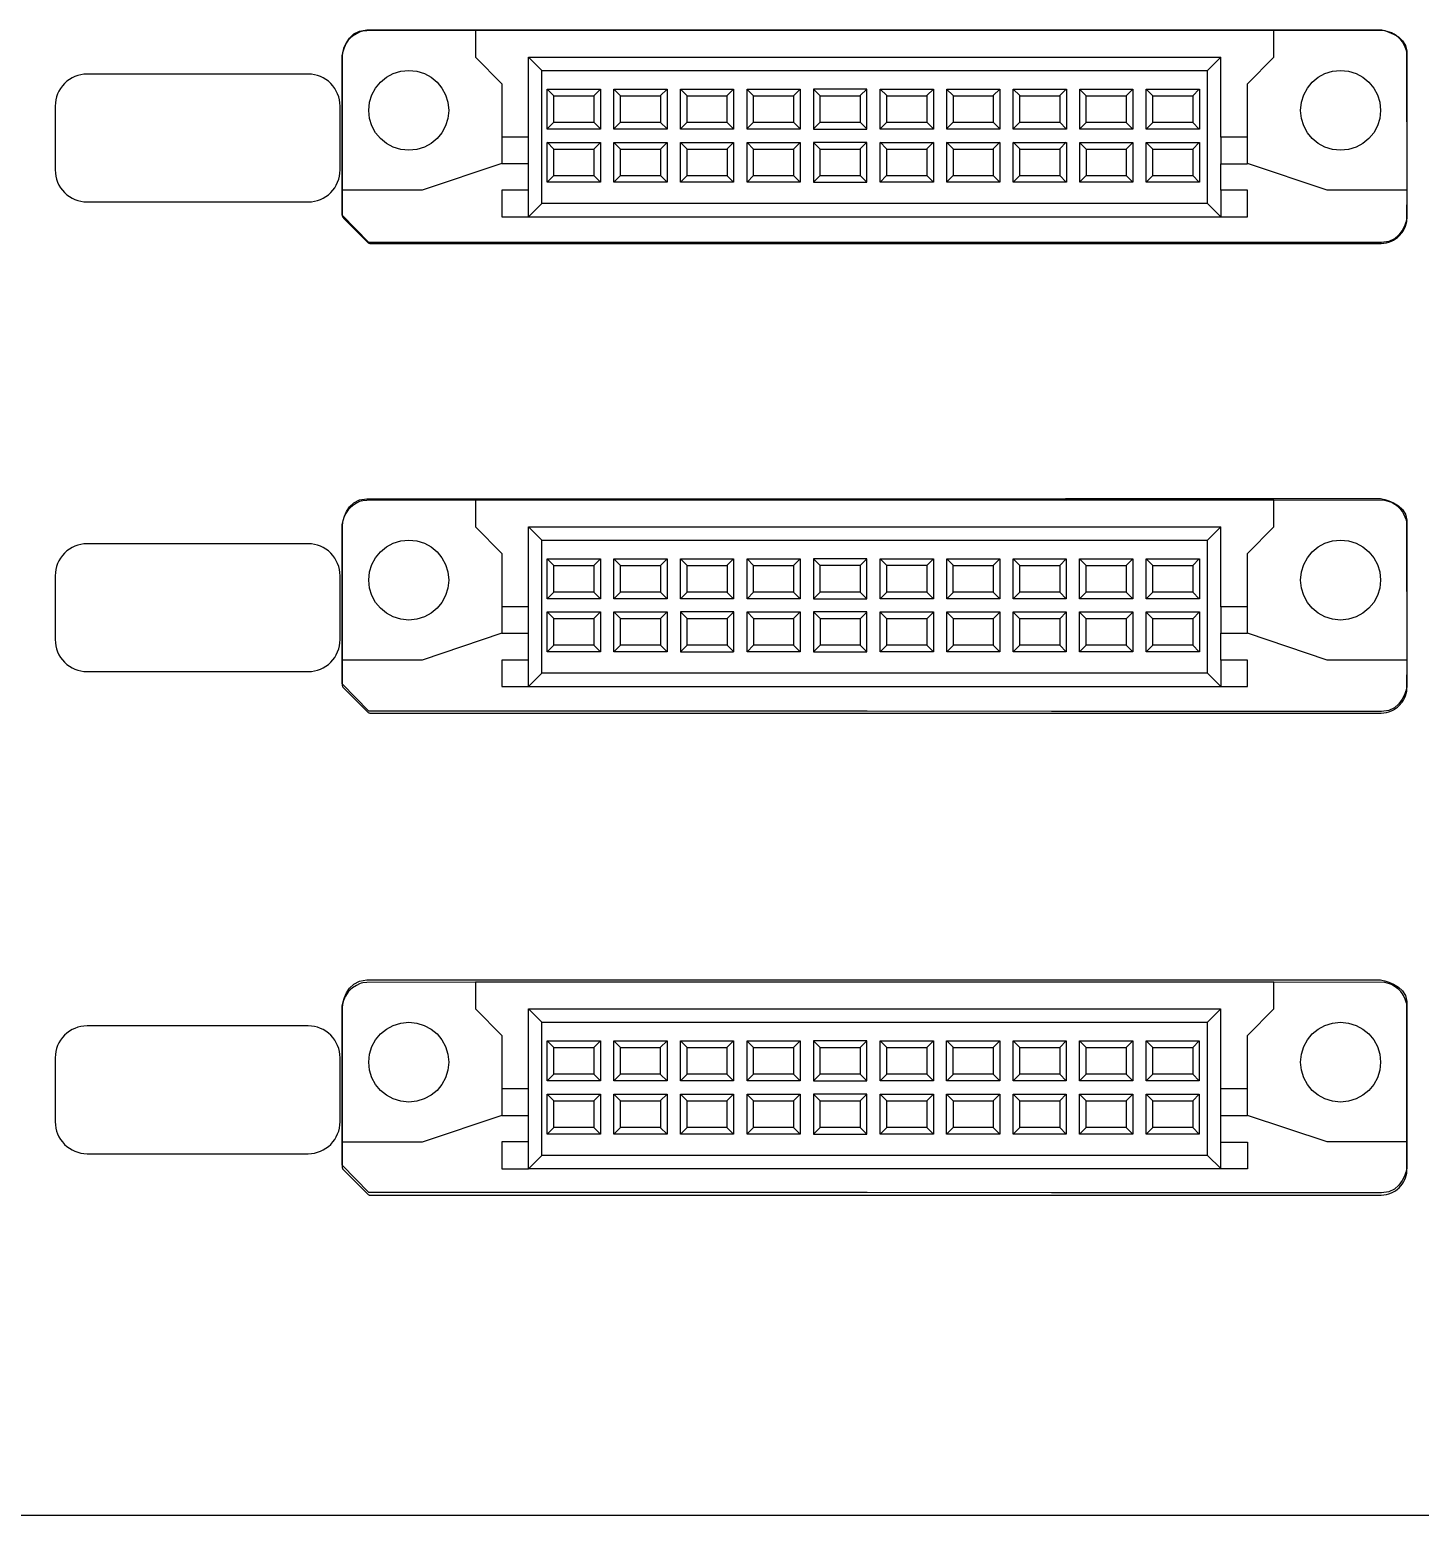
# Model space of a CAD drawing. Header units: metres. Extents: x 0 to 3575, y 0 to 842.
# Drawn here: x 2485.8 to 2537, y 447.9 to 502.6 of the extents above; entities that cross this region are included whole.
import ezdxf

# ---------------------------------------------------------------- set-up
doc = ezdxf.new("R2010")
doc.units = ezdxf.units.M
doc.layers.add('SCHEMATICS', color=7, linetype='Continuous')

msp = doc.modelspace()

# ---------------------------------------------------------------- linework, layer by layer
at = {"layer": 'SCHEMATICS', "color": 7}
for p, q in [((2497.673, 502.38), (2497.592, 502.309)), ((2497.82, 502.469), (2497.673, 502.38)), ((2497.937, 502.528), (2497.82, 502.469)), ((2497.995, 502.549), (2497.937, 502.528)), ((2498.061, 502.567), (2497.995, 502.549)), ((2498.199, 502.579), (2498.061, 502.567)), ((2502.203, 502.585), (2498.199, 502.579)), ((2502.203, 502.585), (2502.203, 501.608)), ((2531.615, 502.584), (2502.203, 502.584)), ((2535.704, 502.575), (2531.614, 502.584)), ((2531.615, 501.608), (2531.615, 502.584)), ((2535.786, 502.554), (2535.704, 502.575)), ((2535.87, 502.53), (2535.786, 502.554)), ((2535.95, 502.496), (2535.87, 502.53)), ((2536.044, 502.446), (2535.95, 502.496)), ((2536.133, 502.388), (2536.044, 502.446)), ((2536.215, 502.317), (2536.133, 502.388)), ((2497.308, 501.781), (2497.296, 501.632)), ((2497.347, 501.922), (2497.308, 501.781)), ((2497.377, 502.004), (2497.347, 501.922)), ((2497.422, 502.084), (2497.377, 502.004)), ((2497.521, 502.226), (2497.422, 502.084)), ((2497.592, 502.309), (2497.521, 502.226)), ((2536.287, 502.241), (2536.215, 502.317)), ((2536.344, 502.17), (2536.287, 502.241)), ((2536.389, 502.094), (2536.344, 502.17)), ((2536.451, 501.968), (2536.389, 502.094)), ((2536.491, 501.854), (2536.451, 501.968)), ((2536.505, 501.792), (2536.491, 501.854)), ((2536.512, 501.731), (2536.505, 501.792)), ((2497.296, 501.632), (2497.296, 496.702)), ((2497.301, 495.786), (2497.301, 501.663)), ((2502.203, 501.608), (2503.18, 500.627)), ((2504.162, 498.662), (2504.162, 501.607)), ((2504.654, 501.115), (2504.162, 501.607)), ((2504.163, 501.607), (2529.655, 501.607)), ((2529.165, 501.115), (2529.656, 501.607)), ((2529.655, 498.662), (2529.655, 501.607)), ((2530.635, 500.627), (2531.615, 501.608)), ((2536.515, 496.701), (2536.512, 501.731)), ((2496.044, 500.983), (2487.902, 500.983)), ((2504.654, 496.21), (2504.654, 501.115)), ((2504.655, 501.115), (2529.165, 501.115)), ((2529.165, 496.21), (2529.165, 501.115)), ((2503.18, 500.627), (2503.18, 498.664)), ((2505.092, 500.186), (2504.846, 500.429)), ((2505.094, 500.184), (2506.564, 500.184)), ((2505.094, 499.203), (2505.094, 500.184)), ((2506.562, 500.186), (2506.808, 500.429)), ((2506.564, 500.184), (2506.564, 499.203)), ((2507.547, 500.186), (2507.298, 500.429)), ((2507.549, 500.184), (2509.015, 500.184)), ((2507.549, 499.203), (2507.549, 500.184)), ((2509.013, 500.186), (2509.262, 500.429)), ((2509.015, 500.184), (2509.015, 499.203)), ((2509.997, 500.186), (2509.752, 500.429)), ((2509.999, 500.184), (2511.469, 500.184)), ((2509.999, 499.203), (2509.999, 500.184)), ((2511.467, 500.186), (2511.712, 500.429)), ((2511.469, 500.184), (2511.469, 499.203)), ((2512.448, 500.186), (2512.205, 500.429)), ((2512.45, 500.184), (2513.92, 500.184)), ((2512.45, 499.203), (2512.45, 500.184)), ((2513.918, 500.186), (2514.164, 500.429)), ((2513.92, 500.184), (2513.92, 499.203)), ((2514.904, 500.186), (2514.656, 500.429)), ((2514.659, 500.427), (2514.659, 498.957)), ((2516.622, 500.427), (2514.66, 500.427)), ((2514.906, 500.184), (2516.375, 500.184)), ((2514.906, 499.203), (2514.906, 500.184)), ((2516.372, 500.188), (2516.618, 500.431)), ((2516.375, 500.184), (2516.375, 499.203)), ((2516.622, 498.957), (2516.622, 500.427)), ((2517.351, 500.188), (2517.109, 500.431)), ((2517.352, 500.184), (2518.827, 500.184)), ((2517.352, 499.203), (2517.352, 500.184)), ((2518.825, 500.188), (2519.071, 500.431)), ((2518.827, 500.184), (2518.827, 499.203)), ((2519.805, 500.188), (2519.56, 500.431)), ((2519.806, 500.184), (2521.27, 500.184)), ((2519.806, 499.203), (2519.806, 500.184)), ((2521.269, 500.188), (2521.518, 500.431)), ((2521.27, 500.184), (2521.27, 499.203)), ((2522.254, 500.188), (2522.006, 500.431)), ((2522.254, 500.184), (2523.726, 500.184)), ((2522.254, 499.203), (2522.254, 500.184)), ((2523.725, 500.188), (2523.965, 500.431)), ((2523.726, 500.184), (2523.726, 499.203)), ((2524.702, 500.185), (2524.456, 500.428)), ((2524.702, 500.184), (2526.169, 500.184)), ((2524.702, 499.203), (2524.702, 500.184)), ((2526.169, 500.185), (2526.415, 500.428)), ((2526.169, 500.184), (2526.169, 499.203)), ((2527.15, 500.184), (2526.905, 500.427)), ((2527.15, 500.184), (2528.623, 500.184)), ((2527.15, 499.203), (2527.15, 500.184)), ((2528.623, 500.184), (2528.866, 500.427)), ((2528.623, 500.184), (2528.623, 499.203)), ((2530.635, 498.663), (2530.635, 500.627)), ((2486.726, 499.806), (2486.726, 497.451)), ((2497.217, 497.451), (2497.217, 499.806)), ((2504.846, 498.959), (2505.092, 499.205)), ((2506.564, 499.203), (2505.094, 499.203)), ((2506.562, 499.205), (2506.808, 498.959)), ((2507.298, 498.959), (2507.547, 499.205)), ((2509.015, 499.203), (2507.549, 499.203)), ((2509.013, 499.205), (2509.262, 498.959)), ((2509.752, 498.959), (2509.997, 499.205)), ((2511.469, 499.203), (2509.999, 499.203)), ((2511.467, 499.205), (2511.712, 498.959)), ((2512.205, 498.959), (2512.448, 499.205)), ((2513.92, 499.203), (2512.45, 499.203)), ((2513.918, 499.205), (2514.164, 498.959)), ((2514.656, 498.959), (2514.904, 499.205)), ((2516.375, 499.203), (2514.906, 499.203)), ((2516.372, 499.207), (2516.618, 498.961)), ((2517.109, 498.961), (2517.351, 499.207)), ((2518.827, 499.203), (2517.352, 499.203)), ((2518.825, 499.207), (2519.071, 498.961)), ((2519.56, 498.961), (2519.805, 499.207)), ((2521.27, 499.203), (2519.806, 499.203)), ((2521.269, 499.207), (2521.518, 498.961)), ((2522.006, 498.961), (2522.254, 499.207)), ((2523.726, 499.203), (2522.254, 499.203)), ((2523.725, 499.207), (2523.965, 498.961)), ((2524.456, 498.958), (2524.702, 499.204)), ((2526.169, 499.203), (2524.702, 499.203)), ((2526.169, 499.204), (2526.415, 498.958)), ((2526.905, 498.957), (2527.15, 499.203)), ((2528.623, 499.203), (2527.15, 499.203)), ((2528.623, 499.203), (2528.866, 498.957)), ((2514.66, 498.957), (2516.622, 498.957)), ((2505.092, 498.222), (2504.846, 498.468)), ((2505.094, 498.22), (2506.564, 498.22)), ((2505.094, 497.239), (2505.094, 498.22)), ((2506.563, 498.221), (2506.809, 498.467)), ((2506.564, 498.22), (2506.564, 497.239)), ((2507.549, 498.221), (2507.3, 498.467)), ((2507.55, 498.22), (2509.016, 498.22)), ((2507.55, 497.239), (2507.55, 498.22)), ((2509.015, 498.221), (2509.264, 498.467)), ((2509.016, 498.22), (2509.016, 497.239)), ((2509.999, 498.221), (2509.754, 498.467)), ((2510, 498.22), (2511.47, 498.22)), ((2510, 497.239), (2510, 498.22)), ((2511.469, 498.221), (2511.714, 498.467)), ((2511.47, 498.22), (2511.47, 497.239)), ((2512.45, 498.221), (2512.207, 498.467)), ((2512.451, 498.22), (2513.921, 498.22)), ((2512.451, 497.239), (2512.451, 498.22)), ((2513.92, 498.221), (2514.166, 498.467)), ((2513.921, 498.22), (2513.921, 497.239)), ((2514.906, 498.221), (2514.658, 498.467)), ((2514.658, 498.466), (2514.658, 496.996)), ((2516.622, 498.466), (2514.66, 498.466)), ((2514.906, 498.22), (2516.375, 498.22)), ((2514.907, 497.239), (2514.907, 498.22)), ((2516.372, 498.224), (2516.618, 498.47)), ((2516.375, 498.22), (2516.375, 497.239)), ((2516.622, 496.996), (2516.622, 498.466)), ((2517.35, 498.224), (2517.108, 498.47)), ((2517.353, 498.22), (2518.828, 498.22)), ((2517.353, 497.239), (2517.353, 498.22)), ((2518.824, 498.224), (2519.07, 498.47)), ((2518.828, 498.22), (2518.828, 497.239)), ((2519.804, 498.224), (2519.559, 498.47)), ((2519.808, 498.22), (2521.272, 498.22)), ((2519.808, 497.239), (2519.808, 498.22)), ((2521.268, 498.224), (2521.517, 498.47)), ((2521.272, 498.22), (2521.272, 497.239)), ((2522.252, 498.224), (2522.004, 498.47)), ((2522.256, 498.22), (2523.728, 498.22)), ((2522.256, 497.239), (2522.256, 498.22)), ((2523.723, 498.224), (2523.963, 498.47)), ((2523.728, 498.22), (2523.728, 497.239)), ((2524.702, 498.221), (2524.456, 498.467)), ((2524.705, 498.22), (2526.172, 498.22)), ((2524.705, 497.239), (2524.705, 498.22)), ((2526.169, 498.221), (2526.415, 498.467)), ((2526.172, 498.22), (2526.172, 497.239)), ((2527.15, 498.221), (2526.905, 498.467)), ((2527.153, 498.22), (2528.626, 498.22)), ((2527.153, 497.239), (2527.153, 498.22)), ((2528.623, 498.221), (2528.866, 498.467)), ((2528.626, 498.22), (2528.626, 497.239)), ((2503.18, 497.683), (2500.238, 496.702)), ((2504.162, 496.7), (2504.162, 497.681)), ((2529.655, 496.7), (2529.655, 497.681)), ((2533.578, 496.701), (2530.635, 497.682)), ((2504.846, 496.998), (2505.092, 497.241)), ((2506.564, 497.239), (2505.094, 497.239)), ((2506.563, 497.24), (2506.809, 496.997)), ((2507.3, 496.997), (2507.549, 497.24)), ((2509.016, 497.239), (2507.55, 497.239)), ((2509.015, 497.24), (2509.264, 496.997)), ((2509.754, 496.997), (2509.999, 497.24)), ((2511.47, 497.239), (2510, 497.239)), ((2511.469, 497.24), (2511.714, 496.997)), ((2512.207, 496.997), (2512.45, 497.24)), ((2513.921, 497.239), (2512.451, 497.239)), ((2513.92, 497.24), (2514.166, 496.997)), ((2514.658, 496.997), (2514.906, 497.24)), ((2514.66, 496.996), (2516.622, 496.996)), ((2516.375, 497.239), (2514.906, 497.239)), ((2516.372, 497.243), (2516.618, 497)), ((2517.108, 497), (2517.35, 497.243)), ((2518.828, 497.239), (2517.353, 497.239)), ((2518.824, 497.243), (2519.07, 497)), ((2519.559, 497), (2519.804, 497.243)), ((2521.272, 497.239), (2519.808, 497.239)), ((2521.268, 497.243), (2521.517, 497)), ((2522.004, 497), (2522.252, 497.243)), ((2523.728, 497.239), (2522.256, 497.239)), ((2523.723, 497.243), (2523.963, 497)), ((2524.456, 496.997), (2524.702, 497.24)), ((2526.172, 497.239), (2524.705, 497.239)), ((2526.169, 497.24), (2526.415, 496.997)), ((2526.905, 496.997), (2527.15, 497.24)), ((2528.626, 497.239), (2527.153, 497.239)), ((2528.623, 497.24), (2528.866, 496.997)), ((2500.238, 496.702), (2497.297, 496.702)), ((2497.297, 496.702), (2497.3, 495.758)), ((2536.515, 496.701), (2533.578, 496.701)), ((2536.512, 495.64), (2536.515, 496.701)), ((2487.902, 496.273), (2496.044, 496.273)), ((2497.3, 495.758), (2497.303, 495.737)), ((2498.275, 494.784), (2497.301, 495.786)), ((2504.654, 496.21), (2504.162, 495.721)), ((2529.165, 496.21), (2504.655, 496.21)), ((2529.165, 496.21), (2529.656, 495.721)), ((2497.303, 495.737), (2497.306, 495.728)), ((2497.306, 495.728), (2497.306, 495.722)), ((2497.306, 495.722), (2497.316, 495.706)), ((2497.316, 495.706), (2497.354, 495.661)), ((2497.353, 495.66), (2498.229, 494.787)), ((2504.163, 495.721), (2529.655, 495.721)), ((2536.34, 495.148), (2536.385, 495.223)), ((2536.385, 495.223), (2536.425, 495.297)), ((2536.425, 495.297), (2536.46, 495.379)), ((2536.46, 495.379), (2536.485, 495.463)), ((2536.485, 495.463), (2536.505, 495.549)), ((2536.505, 495.549), (2536.512, 495.64)), ((2498.229, 494.787), (2498.259, 494.767)), ((2498.259, 494.767), (2498.274, 494.755)), ((2498.274, 494.755), (2498.292, 494.749)), ((2498.292, 494.749), (2498.31, 494.743)), ((2498.31, 494.743), (2498.328, 494.743)), ((2498.328, 494.743), (2535.569, 494.74)), ((2535.569, 494.74), (2535.762, 494.767)), ((2535.762, 494.767), (2535.851, 494.79)), ((2535.851, 494.79), (2535.941, 494.826)), ((2535.941, 494.826), (2536.016, 494.863)), ((2536.016, 494.863), (2536.091, 494.91)), ((2536.091, 494.91), (2536.163, 494.962)), ((2536.163, 494.962), (2536.224, 495.019)), ((2536.224, 495.019), (2536.34, 495.148)), ((2497.522, 484.931), (2497.423, 484.781)), ((2497.593, 485.01), (2497.522, 484.931)), ((2497.674, 485.081), (2497.593, 485.01)), ((2497.821, 485.171), (2497.674, 485.081)), ((2497.938, 485.233), (2497.821, 485.171)), ((2497.996, 485.25), (2497.938, 485.233)), ((2498.062, 485.266), (2497.996, 485.25)), ((2498.2, 485.279), (2498.062, 485.266)), ((2502.204, 485.288), (2498.2, 485.279)), ((2531.615, 485.288), (2502.203, 485.288)), ((2502.204, 485.288), (2502.204, 484.307)), ((2535.704, 485.273), (2531.614, 485.288)), ((2531.615, 484.307), (2531.615, 485.288)), ((2535.786, 485.253), (2535.704, 485.273)), ((2535.87, 485.232), (2535.786, 485.253)), ((2535.95, 485.201), (2535.87, 485.232)), ((2536.044, 485.145), (2535.95, 485.201)), ((2536.133, 485.088), (2536.044, 485.145)), ((2536.215, 485.019), (2536.133, 485.088)), ((2536.287, 484.94), (2536.215, 485.019)), ((2536.344, 484.869), (2536.287, 484.94)), ((2536.389, 484.796), (2536.344, 484.869)), ((2497.309, 484.479), (2497.297, 484.335)), ((2497.297, 484.335), (2497.297, 479.399)), ((2497.301, 478.52), (2497.301, 484.394)), ((2497.348, 484.62), (2497.309, 484.479)), ((2497.378, 484.703), (2497.348, 484.62)), ((2497.423, 484.781), (2497.378, 484.703)), ((2502.204, 484.307), (2503.181, 483.326)), ((2504.162, 484.309), (2529.654, 484.309)), ((2504.163, 481.363), (2504.163, 484.308)), ((2504.655, 483.819), (2504.163, 484.308)), ((2529.164, 483.82), (2529.655, 484.309)), ((2529.654, 481.364), (2529.654, 484.309)), ((2530.635, 483.326), (2531.615, 484.307)), ((2536.451, 484.667), (2536.389, 484.796)), ((2536.491, 484.55), (2536.451, 484.667)), ((2536.505, 484.494), (2536.491, 484.55)), ((2536.512, 484.43), (2536.505, 484.494)), ((2536.515, 479.399), (2536.512, 484.43)), ((2504.654, 483.82), (2529.164, 483.82)), ((2504.655, 478.911), (2504.655, 483.819)), ((2529.164, 478.912), (2529.164, 483.82)), ((2496.044, 483.683), (2487.902, 483.683)), ((2503.181, 483.326), (2503.181, 481.362)), ((2530.635, 481.362), (2530.635, 483.326)), ((2505.094, 482.887), (2504.848, 483.13)), ((2505.095, 482.887), (2506.565, 482.887)), ((2505.095, 481.901), (2505.095, 482.887)), ((2506.564, 482.887), (2506.81, 483.13)), ((2506.565, 482.887), (2506.565, 481.901)), ((2507.549, 482.887), (2507.3, 483.13)), ((2507.55, 482.887), (2509.016, 482.887)), ((2507.55, 481.901), (2507.55, 482.887)), ((2509.015, 482.887), (2509.264, 483.13)), ((2509.016, 482.887), (2509.016, 481.901)), ((2509.999, 482.887), (2509.754, 483.13)), ((2510, 482.887), (2511.47, 482.887)), ((2510, 481.901), (2510, 482.887)), ((2511.469, 482.887), (2511.714, 483.13)), ((2511.47, 482.887), (2511.47, 481.901)), ((2512.45, 482.887), (2512.207, 483.13)), ((2512.451, 482.887), (2513.921, 482.887)), ((2512.451, 481.901), (2512.451, 482.887)), ((2513.92, 482.887), (2514.166, 483.13)), ((2513.921, 482.887), (2513.921, 481.901)), ((2514.906, 482.887), (2514.658, 483.13)), ((2516.621, 483.132), (2514.659, 483.132)), ((2514.66, 483.131), (2514.66, 481.656)), ((2514.905, 482.888), (2516.374, 482.888)), ((2514.907, 481.901), (2514.907, 482.887)), ((2516.374, 482.886), (2516.62, 483.129)), ((2516.374, 482.888), (2516.374, 481.902)), ((2516.621, 481.657), (2516.621, 483.132)), ((2517.353, 482.886), (2517.111, 483.129)), ((2517.351, 482.888), (2518.826, 482.888)), ((2517.351, 481.902), (2517.351, 482.888)), ((2518.826, 482.888), (2518.826, 481.902)), ((2518.827, 482.886), (2519.073, 483.129)), ((2519.807, 482.886), (2519.562, 483.129)), ((2519.805, 481.902), (2519.805, 482.888)), ((2519.806, 482.886), (2521.27, 482.886)), ((2521.269, 482.888), (2521.269, 481.902)), ((2521.271, 482.886), (2521.52, 483.129)), ((2522.256, 482.886), (2522.008, 483.129)), ((2522.254, 482.886), (2523.726, 482.886)), ((2522.254, 481.9), (2522.254, 482.886)), ((2523.726, 482.886), (2523.726, 481.9)), ((2523.727, 482.886), (2523.967, 483.129)), ((2524.702, 482.886), (2524.456, 483.129)), ((2524.702, 482.886), (2526.169, 482.886)), ((2524.702, 481.9), (2524.702, 482.886)), ((2526.169, 482.886), (2526.415, 483.129)), ((2526.169, 482.886), (2526.169, 481.9)), ((2527.15, 482.886), (2526.905, 483.129)), ((2527.15, 482.886), (2528.623, 482.886)), ((2527.15, 481.9), (2527.15, 482.886)), ((2528.623, 482.886), (2528.866, 483.129)), ((2528.623, 482.886), (2528.623, 481.9)), ((2486.726, 482.505), (2486.726, 480.15)), ((2497.217, 480.15), (2497.217, 482.505)), ((2504.848, 481.655), (2505.094, 481.901)), ((2506.565, 481.901), (2505.095, 481.901)), ((2506.564, 481.901), (2506.81, 481.655)), ((2507.3, 481.655), (2507.549, 481.901)), ((2509.016, 481.901), (2507.55, 481.901)), ((2509.015, 481.901), (2509.264, 481.655)), ((2509.754, 481.655), (2509.999, 481.901)), ((2511.47, 481.901), (2510, 481.901)), ((2511.469, 481.901), (2511.714, 481.655)), ((2512.207, 481.655), (2512.45, 481.901)), ((2513.921, 481.901), (2512.451, 481.901)), ((2513.92, 481.901), (2514.166, 481.655)), ((2514.658, 481.655), (2514.906, 481.901)), ((2514.659, 481.657), (2516.621, 481.657)), ((2516.374, 481.902), (2514.905, 481.902)), ((2516.374, 481.9), (2516.62, 481.654)), ((2517.111, 481.654), (2517.353, 481.9)), ((2518.826, 481.902), (2517.351, 481.902)), ((2518.827, 481.9), (2519.073, 481.654)), ((2519.562, 481.654), (2519.807, 481.9)), ((2521.269, 481.902), (2519.805, 481.902)), ((2521.271, 481.9), (2521.52, 481.654)), ((2522.008, 481.654), (2522.256, 481.9)), ((2523.726, 481.9), (2522.254, 481.9)), ((2523.727, 481.9), (2523.967, 481.654)), ((2524.456, 481.654), (2524.702, 481.9)), ((2526.169, 481.9), (2524.702, 481.9)), ((2526.169, 481.9), (2526.415, 481.654)), ((2526.905, 481.654), (2527.15, 481.9)), ((2528.623, 481.9), (2527.15, 481.9)), ((2528.623, 481.9), (2528.866, 481.654)), ((2505.094, 480.923), (2504.848, 481.169)), ((2506.564, 480.923), (2506.81, 481.169)), ((2507.55, 480.923), (2507.301, 481.169)), ((2509.016, 480.923), (2509.265, 481.169)), ((2510, 480.923), (2509.755, 481.169)), ((2511.715, 481.17), (2509.756, 481.17)), ((2509.756, 481.17), (2509.756, 479.7)), ((2511.47, 480.923), (2511.715, 481.169)), ((2511.715, 479.7), (2511.715, 481.17)), ((2512.451, 480.923), (2512.208, 481.169)), ((2513.921, 480.923), (2514.167, 481.169)), ((2514.656, 481.17), (2514.656, 479.7)), ((2516.621, 481.171), (2514.659, 481.171)), ((2514.907, 480.923), (2514.659, 481.169)), ((2516.374, 480.922), (2516.62, 481.168)), ((2516.621, 479.701), (2516.621, 481.171)), ((2517.352, 480.922), (2517.11, 481.168)), ((2518.826, 480.922), (2519.072, 481.168)), ((2519.806, 480.922), (2519.561, 481.168)), ((2521.27, 480.922), (2521.519, 481.168)), ((2522.254, 480.922), (2522.006, 481.168)), ((2523.725, 480.922), (2523.965, 481.168)), ((2524.702, 480.922), (2524.456, 481.168)), ((2526.169, 480.922), (2526.415, 481.168)), ((2527.15, 480.922), (2526.905, 481.168)), ((2528.623, 480.922), (2528.866, 481.168)), ((2505.095, 480.923), (2506.565, 480.923)), ((2505.095, 479.942), (2505.095, 480.923)), ((2506.565, 480.923), (2506.565, 479.942)), ((2507.551, 480.923), (2509.017, 480.923)), ((2507.551, 479.942), (2507.551, 480.923)), ((2509.017, 480.923), (2509.017, 479.942)), ((2510.001, 480.923), (2511.471, 480.923)), ((2510.001, 479.942), (2510.001, 480.923)), ((2511.471, 480.923), (2511.471, 479.942)), ((2512.452, 480.923), (2513.922, 480.923)), ((2512.452, 479.942), (2512.452, 480.923)), ((2513.922, 480.923), (2513.922, 479.942)), ((2514.905, 480.924), (2516.374, 480.924)), ((2514.908, 479.942), (2514.908, 480.923)), ((2516.374, 480.924), (2516.374, 479.943)), ((2517.352, 480.924), (2518.827, 480.924)), ((2517.352, 479.943), (2517.352, 480.924)), ((2518.827, 480.924), (2518.827, 479.943)), ((2519.807, 480.924), (2521.271, 480.924)), ((2519.807, 479.943), (2519.807, 480.924)), ((2521.271, 480.924), (2521.271, 479.943)), ((2522.255, 480.924), (2523.727, 480.924)), ((2522.255, 479.943), (2522.255, 480.924)), ((2523.727, 480.924), (2523.727, 479.943)), ((2524.704, 480.924), (2526.171, 480.924)), ((2524.704, 479.943), (2524.704, 480.924)), ((2526.171, 480.924), (2526.171, 479.943)), ((2527.152, 480.924), (2528.625, 480.924)), ((2527.152, 479.943), (2527.152, 480.924)), ((2528.625, 480.924), (2528.625, 479.943)), ((2503.181, 480.384), (2500.239, 479.398)), ((2504.163, 479.399), (2504.163, 480.385)), ((2504.848, 479.699), (2505.094, 479.942)), ((2506.565, 479.942), (2505.095, 479.942)), ((2506.564, 479.942), (2506.81, 479.699)), ((2507.301, 479.699), (2507.55, 479.942)), ((2509.017, 479.942), (2507.551, 479.942)), ((2509.016, 479.942), (2509.265, 479.699)), ((2509.755, 479.699), (2510, 479.942)), ((2511.471, 479.942), (2510.001, 479.942)), ((2511.47, 479.942), (2511.715, 479.699)), ((2512.208, 479.699), (2512.451, 479.942)), ((2513.922, 479.942), (2512.452, 479.942)), ((2513.921, 479.942), (2514.167, 479.699)), ((2514.659, 479.699), (2514.907, 479.942)), ((2516.374, 479.943), (2514.905, 479.943)), ((2516.374, 479.941), (2516.62, 479.698)), ((2517.11, 479.698), (2517.352, 479.941)), ((2518.827, 479.943), (2517.352, 479.943)), ((2518.826, 479.941), (2519.072, 479.698)), ((2519.561, 479.698), (2519.806, 479.941)), ((2521.271, 479.943), (2519.807, 479.943)), ((2521.27, 479.941), (2521.519, 479.698)), ((2522.006, 479.698), (2522.254, 479.941)), ((2523.727, 479.943), (2522.255, 479.943)), ((2523.725, 479.941), (2523.965, 479.698)), ((2524.456, 479.698), (2524.702, 479.941)), ((2526.171, 479.943), (2524.704, 479.943)), ((2526.169, 479.941), (2526.415, 479.698)), ((2526.905, 479.698), (2527.15, 479.941)), ((2528.625, 479.943), (2527.152, 479.943)), ((2528.623, 479.941), (2528.866, 479.698)), ((2529.654, 479.4), (2529.654, 480.386)), ((2533.578, 479.398), (2530.635, 480.384)), ((2500.239, 479.398), (2497.298, 479.398)), ((2497.298, 479.398), (2497.301, 478.456)), ((2509.753, 479.7), (2511.712, 479.7)), ((2514.659, 479.701), (2516.621, 479.701)), ((2536.515, 479.398), (2533.578, 479.398)), ((2536.512, 478.338), (2536.515, 479.399)), ((2487.902, 478.974), (2496.044, 478.974)), ((2504.655, 478.911), (2504.163, 478.419)), ((2529.164, 478.912), (2504.654, 478.912)), ((2529.164, 478.912), (2529.655, 478.42)), ((2498.275, 477.521), (2497.301, 478.52)), ((2497.301, 478.456), (2497.304, 478.441)), ((2497.304, 478.441), (2497.307, 478.432)), ((2497.307, 478.432), (2497.307, 478.42)), ((2497.307, 478.42), (2497.317, 478.405)), ((2497.317, 478.405), (2497.355, 478.362)), ((2497.353, 478.362), (2498.229, 477.489)), ((2504.162, 478.42), (2529.654, 478.42)), ((2536.485, 478.165), (2536.505, 478.251)), ((2536.505, 478.251), (2536.512, 478.338)), ((2536.163, 477.661), (2536.224, 477.72)), ((2536.224, 477.72), (2536.34, 477.852)), ((2536.34, 477.852), (2536.385, 477.925)), ((2536.385, 477.925), (2536.425, 477.999)), ((2536.425, 477.999), (2536.46, 478.085)), ((2536.46, 478.085), (2536.485, 478.165)), ((2498.229, 477.489), (2498.259, 477.465)), ((2498.259, 477.465), (2498.274, 477.457)), ((2498.274, 477.457), (2498.292, 477.451)), ((2498.292, 477.451), (2498.31, 477.445)), ((2498.31, 477.445), (2498.328, 477.442)), ((2498.328, 477.442), (2535.569, 477.439)), ((2535.569, 477.439), (2535.762, 477.465)), ((2535.762, 477.465), (2535.851, 477.492)), ((2535.851, 477.492), (2535.941, 477.526)), ((2535.941, 477.526), (2536.016, 477.565)), ((2536.016, 477.565), (2536.091, 477.609)), ((2536.091, 477.609), (2536.163, 477.661)), ((2497.672, 467.324), (2497.591, 467.254)), ((2497.819, 467.414), (2497.672, 467.324)), ((2497.936, 467.472), (2497.819, 467.414)), ((2497.994, 467.494), (2497.936, 467.472)), ((2498.06, 467.511), (2497.994, 467.494)), ((2498.198, 467.522), (2498.06, 467.511)), ((2502.202, 467.531), (2498.198, 467.522)), ((2531.614, 467.532), (2502.202, 467.532)), ((2502.202, 467.531), (2502.202, 466.55)), ((2535.703, 467.518), (2531.613, 467.532)), ((2531.614, 466.551), (2531.614, 467.532)), ((2535.785, 467.497), (2535.703, 467.518)), ((2535.869, 467.473), (2535.785, 467.497)), ((2535.949, 467.442), (2535.869, 467.473)), ((2536.043, 467.389), (2535.949, 467.442)), ((2536.132, 467.331), (2536.043, 467.389)), ((2536.214, 467.263), (2536.132, 467.331)), ((2497.346, 466.864), (2497.307, 466.719)), ((2497.376, 466.946), (2497.346, 466.864)), ((2497.421, 467.024), (2497.376, 466.946)), ((2497.52, 467.174), (2497.421, 467.024)), ((2497.591, 467.254), (2497.52, 467.174)), ((2536.286, 467.184), (2536.214, 467.263)), ((2536.343, 467.11), (2536.286, 467.184)), ((2536.388, 467.04), (2536.343, 467.11)), ((2536.45, 466.911), (2536.388, 467.04)), ((2536.49, 466.794), (2536.45, 466.911)), ((2536.504, 466.735), (2536.49, 466.794)), ((2497.307, 466.719), (2497.295, 466.577)), ((2497.295, 466.577), (2497.295, 461.646)), ((2497.301, 460.79), (2497.301, 466.664)), ((2502.202, 466.55), (2503.179, 465.566)), ((2504.159, 466.551), (2529.651, 466.551)), ((2504.161, 463.605), (2504.161, 466.55)), ((2504.653, 466.058), (2504.161, 466.55)), ((2529.161, 466.059), (2529.652, 466.551)), ((2529.654, 463.605), (2529.654, 466.55)), ((2530.634, 465.567), (2531.614, 466.551)), ((2536.511, 466.677), (2536.504, 466.735)), ((2536.514, 461.647), (2536.511, 466.677)), ((2496.044, 465.922), (2487.902, 465.922)), ((2504.651, 466.059), (2529.161, 466.059)), ((2504.653, 461.153), (2504.653, 466.058)), ((2529.161, 461.154), (2529.161, 466.059)), ((2503.179, 465.566), (2503.179, 463.605)), ((2505.092, 465.127), (2504.846, 465.37)), ((2505.093, 465.127), (2506.563, 465.127)), ((2505.093, 464.147), (2505.093, 465.127)), ((2506.562, 465.127), (2506.808, 465.37)), ((2506.563, 465.127), (2506.563, 464.147)), ((2507.547, 465.127), (2507.298, 465.37)), ((2507.548, 465.127), (2509.014, 465.127)), ((2507.548, 464.147), (2507.548, 465.127)), ((2509.013, 465.127), (2509.262, 465.37)), ((2509.014, 465.127), (2509.014, 464.147)), ((2509.997, 465.127), (2509.752, 465.37)), ((2509.998, 465.127), (2511.468, 465.127)), ((2509.998, 464.147), (2509.998, 465.127)), ((2511.467, 465.127), (2511.712, 465.37)), ((2511.468, 465.127), (2511.468, 464.147)), ((2512.448, 465.127), (2512.205, 465.37)), ((2512.449, 465.127), (2513.919, 465.127)), ((2512.449, 464.147), (2512.449, 465.127)), ((2513.918, 465.127), (2514.164, 465.37)), ((2513.919, 465.127), (2513.919, 464.147)), ((2516.618, 465.371), (2514.656, 465.371)), ((2514.904, 465.127), (2514.656, 465.37)), ((2514.658, 465.37), (2514.658, 463.901)), ((2514.905, 465.127), (2516.374, 465.127)), ((2514.905, 464.147), (2514.905, 465.127)), ((2516.373, 465.128), (2516.619, 465.371)), ((2516.374, 465.127), (2516.374, 464.147)), ((2516.618, 463.902), (2516.618, 465.371)), ((2517.352, 465.128), (2517.11, 465.371)), ((2517.351, 465.127), (2518.826, 465.127)), ((2517.351, 464.147), (2517.351, 465.127)), ((2518.826, 465.128), (2519.072, 465.371)), ((2518.826, 465.127), (2518.826, 464.147)), ((2519.806, 465.128), (2519.561, 465.371)), ((2519.805, 465.127), (2521.269, 465.127)), ((2519.805, 464.147), (2519.805, 465.127)), ((2521.269, 465.127), (2521.269, 464.147)), ((2521.27, 465.128), (2521.519, 465.371)), ((2522.255, 465.128), (2522.007, 465.371)), ((2522.253, 465.127), (2523.725, 465.127)), ((2522.253, 464.147), (2522.253, 465.127)), ((2523.725, 465.127), (2523.725, 464.147)), ((2523.726, 465.128), (2523.966, 465.371)), ((2524.701, 465.128), (2524.455, 465.371)), ((2524.701, 465.127), (2526.168, 465.127)), ((2524.701, 464.147), (2524.701, 465.127)), ((2526.168, 465.128), (2526.414, 465.371)), ((2526.168, 465.127), (2526.168, 464.147)), ((2527.149, 465.127), (2526.904, 465.37)), ((2527.149, 465.127), (2528.622, 465.127)), ((2527.149, 464.147), (2527.149, 465.127)), ((2528.622, 465.127), (2528.865, 465.37)), ((2528.622, 465.127), (2528.622, 464.147)), ((2530.634, 463.606), (2530.634, 465.567)), ((2486.726, 464.747), (2486.726, 462.392)), ((2497.217, 462.392), (2497.217, 464.747)), ((2504.846, 463.901), (2505.092, 464.147)), ((2506.563, 464.147), (2505.093, 464.147)), ((2506.562, 464.147), (2506.808, 463.901)), ((2507.298, 463.901), (2507.547, 464.147)), ((2509.014, 464.147), (2507.548, 464.147)), ((2509.013, 464.147), (2509.262, 463.901)), ((2509.752, 463.901), (2509.997, 464.147)), ((2511.468, 464.147), (2509.998, 464.147)), ((2511.467, 464.147), (2511.712, 463.901)), ((2512.205, 463.901), (2512.448, 464.147)), ((2513.919, 464.147), (2512.449, 464.147)), ((2513.918, 464.147), (2514.164, 463.901)), ((2514.656, 463.901), (2514.904, 464.147)), ((2516.374, 464.147), (2514.905, 464.147)), ((2516.373, 464.148), (2516.619, 463.902)), ((2517.11, 463.902), (2517.352, 464.148)), ((2518.826, 464.147), (2517.351, 464.147)), ((2518.826, 464.148), (2519.072, 463.902)), ((2519.561, 463.902), (2519.806, 464.148)), ((2521.269, 464.147), (2519.805, 464.147)), ((2521.27, 464.148), (2521.519, 463.902)), ((2522.007, 463.902), (2522.255, 464.148)), ((2523.725, 464.147), (2522.253, 464.147)), ((2523.726, 464.148), (2523.966, 463.902)), ((2524.455, 463.902), (2524.701, 464.148)), ((2526.168, 464.147), (2524.701, 464.147)), ((2526.168, 464.148), (2526.414, 463.902)), ((2526.904, 463.901), (2527.149, 464.147)), ((2528.622, 464.147), (2527.149, 464.147)), ((2528.622, 464.147), (2528.865, 463.901)), ((2514.656, 463.902), (2516.618, 463.902)), ((2505.092, 463.166), (2504.846, 463.412)), ((2505.093, 463.166), (2506.563, 463.166)), ((2505.093, 462.185), (2505.093, 463.166)), ((2506.562, 463.166), (2506.808, 463.412)), ((2506.563, 463.166), (2506.563, 462.185)), ((2507.548, 463.166), (2507.299, 463.412)), ((2507.549, 463.166), (2509.015, 463.166)), ((2507.549, 462.185), (2507.549, 463.166)), ((2509.014, 463.166), (2509.263, 463.412)), ((2509.015, 463.166), (2509.015, 462.185)), ((2509.998, 463.166), (2509.753, 463.412)), ((2509.999, 463.166), (2511.469, 463.166)), ((2509.999, 462.185), (2509.999, 463.166)), ((2511.468, 463.166), (2511.713, 463.412)), ((2511.469, 463.166), (2511.469, 462.185)), ((2512.449, 463.166), (2512.206, 463.412)), ((2512.45, 463.166), (2513.92, 463.166)), ((2512.45, 462.185), (2512.45, 463.166)), ((2513.919, 463.166), (2514.165, 463.412)), ((2513.92, 463.166), (2513.92, 462.185)), ((2516.618, 463.413), (2514.656, 463.413)), ((2514.905, 463.166), (2514.657, 463.412)), ((2514.657, 463.412), (2514.657, 461.939)), ((2514.905, 463.166), (2516.374, 463.166)), ((2514.906, 462.185), (2514.906, 463.166)), ((2516.373, 463.167), (2516.619, 463.413)), ((2516.374, 463.166), (2516.374, 462.185)), ((2516.618, 461.94), (2516.618, 463.413)), ((2517.351, 463.167), (2517.109, 463.413)), ((2517.352, 463.166), (2518.827, 463.166)), ((2517.352, 462.185), (2517.352, 463.166)), ((2518.825, 463.167), (2519.071, 463.413)), ((2518.827, 463.166), (2518.827, 462.185)), ((2519.805, 463.167), (2519.56, 463.413)), ((2519.807, 463.166), (2521.271, 463.166)), ((2519.807, 462.185), (2519.807, 463.166)), ((2521.269, 463.167), (2521.518, 463.413)), ((2521.271, 463.166), (2521.271, 462.185)), ((2522.253, 463.167), (2522.005, 463.413)), ((2522.255, 463.166), (2523.727, 463.166)), ((2522.255, 462.185), (2522.255, 463.166)), ((2523.724, 463.167), (2523.964, 463.413)), ((2523.727, 463.166), (2523.727, 462.185)), ((2524.701, 463.167), (2524.455, 463.413)), ((2524.704, 463.166), (2526.171, 463.166)), ((2524.704, 462.185), (2524.704, 463.166)), ((2526.168, 463.167), (2526.414, 463.413)), ((2526.171, 463.166), (2526.171, 462.185)), ((2527.149, 463.167), (2526.904, 463.413)), ((2527.152, 463.166), (2528.625, 463.166)), ((2527.152, 462.185), (2527.152, 463.166)), ((2528.622, 463.167), (2528.865, 463.413)), ((2528.625, 463.166), (2528.625, 462.185)), ((2503.179, 462.624), (2500.237, 461.646)), ((2504.161, 461.646), (2504.161, 462.624)), ((2529.654, 461.646), (2529.654, 462.624)), ((2533.577, 461.647), (2530.634, 462.625)), ((2504.846, 461.939), (2505.092, 462.185)), ((2506.563, 462.185), (2505.093, 462.185)), ((2506.562, 462.185), (2506.808, 461.939)), ((2507.299, 461.939), (2507.548, 462.185)), ((2509.015, 462.185), (2507.549, 462.185)), ((2509.014, 462.185), (2509.263, 461.939)), ((2509.753, 461.939), (2509.998, 462.185)), ((2511.469, 462.185), (2509.999, 462.185)), ((2511.468, 462.185), (2511.713, 461.939)), ((2512.206, 461.939), (2512.449, 462.185)), ((2513.92, 462.185), (2512.45, 462.185)), ((2513.919, 462.185), (2514.165, 461.939)), ((2514.656, 461.94), (2516.618, 461.94)), ((2514.657, 461.939), (2514.905, 462.185)), ((2516.374, 462.185), (2514.905, 462.185)), ((2516.373, 462.186), (2516.619, 461.94)), ((2517.109, 461.94), (2517.351, 462.186)), ((2518.827, 462.185), (2517.352, 462.185)), ((2518.825, 462.186), (2519.071, 461.94)), ((2519.56, 461.94), (2519.805, 462.186)), ((2521.271, 462.185), (2519.807, 462.185)), ((2521.269, 462.186), (2521.518, 461.94)), ((2522.005, 461.94), (2522.253, 462.186)), ((2523.727, 462.185), (2522.255, 462.185)), ((2523.724, 462.186), (2523.964, 461.94)), ((2524.455, 461.94), (2524.701, 462.186)), ((2526.171, 462.185), (2524.704, 462.185)), ((2526.168, 462.186), (2526.414, 461.94)), ((2526.904, 461.94), (2527.149, 462.186)), ((2528.625, 462.185), (2527.152, 462.185)), ((2528.622, 462.186), (2528.865, 461.94)), ((2500.237, 461.646), (2497.296, 461.646)), ((2497.296, 461.646), (2497.299, 460.699)), ((2529.654, 460.663), (2529.654, 461.646)), ((2529.654, 461.646), (2530.637, 461.646)), ((2530.637, 461.646), (2530.637, 460.663)), ((2536.514, 461.647), (2533.577, 461.647)), ((2536.511, 460.583), (2536.514, 461.647)), ((2487.902, 461.216), (2496.044, 461.216)), ((2498.275, 459.788), (2497.301, 460.79)), ((2504.653, 461.153), (2504.161, 460.664)), ((2529.161, 461.154), (2504.651, 461.154)), ((2529.161, 461.154), (2529.652, 460.665)), ((2497.299, 460.699), (2497.302, 460.681)), ((2497.302, 460.681), (2497.305, 460.672)), ((2497.305, 460.672), (2497.305, 460.663)), ((2497.305, 460.663), (2497.315, 460.648)), ((2497.315, 460.648), (2497.353, 460.605)), ((2497.352, 460.606), (2498.228, 459.733)), ((2504.159, 460.665), (2529.651, 460.665)), ((2530.634, 460.664), (2529.651, 460.664)), ((2536.384, 460.166), (2536.424, 460.243)), ((2536.424, 460.243), (2536.459, 460.325)), ((2536.459, 460.325), (2536.484, 460.409)), ((2536.484, 460.409), (2536.504, 460.498)), ((2536.504, 460.498), (2536.511, 460.583)), ((2498.228, 459.733), (2498.258, 459.71)), ((2498.258, 459.71), (2498.273, 459.701)), ((2498.273, 459.701), (2498.291, 459.692)), ((2498.291, 459.692), (2498.309, 459.689)), ((2498.309, 459.689), (2498.327, 459.686)), ((2498.327, 459.686), (2535.568, 459.683)), ((2535.568, 459.683), (2535.761, 459.71)), ((2535.761, 459.71), (2535.85, 459.736)), ((2535.85, 459.736), (2535.94, 459.772)), ((2535.94, 459.772), (2536.015, 459.806)), ((2536.015, 459.806), (2536.09, 459.853)), ((2536.09, 459.853), (2536.162, 459.905)), ((2536.162, 459.905), (2536.223, 459.964)), ((2536.223, 459.964), (2536.339, 460.096)), ((2536.339, 460.096), (2536.384, 460.166)), ((2454.973, 447.897), (2632.561, 447.897))]:
    msp.add_line(p, q, dxfattribs=at)
for points in [[(2497.301, 501.663), (2497.307, 501.704), (2497.33, 501.81), (2497.376, 501.962), (2497.452, 502.135), (2497.566, 502.308), (2497.725, 502.459), (2497.934, 502.566), (2498.201, 502.607)], [(2498.201, 502.607), (2500.034, 502.607), (2504.372, 502.608), (2510.367, 502.61), (2517.171, 502.611), (2523.939, 502.613), (2529.821, 502.615), (2533.972, 502.616), (2535.544, 502.616)], [(2535.544, 502.616), (2535.585, 502.608), (2535.693, 502.581), (2535.846, 502.531), (2536.021, 502.455), (2536.197, 502.35), (2536.351, 502.212), (2536.462, 502.037), (2536.507, 501.822)], [(2536.507, 501.822), (2536.509, 501.377), (2536.51, 500.594), (2536.511, 499.597), (2536.51, 498.508), (2536.509, 497.448), (2536.508, 496.539), (2536.507, 495.905), (2536.507, 495.666)], [(2487.902, 500.983), (2487.785, 500.977), (2487.67, 500.96), (2487.559, 500.932), (2487.451, 500.893), (2487.347, 500.843), (2487.248, 500.784), (2487.155, 500.716), (2487.069, 500.638)], [(2496.878, 500.638), (2496.791, 500.716), (2496.698, 500.784), (2496.599, 500.843), (2496.496, 500.893), (2496.387, 500.932), (2496.276, 500.96), (2496.161, 500.977), (2496.044, 500.983)], [(2498.277, 499.646), (2498.307, 499.943), (2498.393, 500.219), (2498.528, 500.469), (2498.708, 500.686), (2498.926, 500.866), (2499.176, 501.001), (2499.452, 501.086), (2499.749, 501.116)], [(2499.749, 501.116), (2500.045, 501.086), (2500.322, 501.001), (2500.572, 500.866), (2500.79, 500.686), (2500.97, 500.469), (2501.106, 500.219), (2501.192, 499.943), (2501.222, 499.646)], [(2532.595, 499.646), (2532.625, 499.943), (2532.711, 500.219), (2532.847, 500.469), (2533.026, 500.686), (2533.244, 500.866), (2533.494, 501.001), (2533.771, 501.086), (2534.067, 501.116)], [(2534.067, 501.116), (2534.364, 501.086), (2534.64, 501.001), (2534.891, 500.866), (2535.109, 500.686), (2535.29, 500.469), (2535.426, 500.219), (2535.512, 499.943), (2535.542, 499.646)], [(2487.069, 500.638), (2486.991, 500.55), (2486.923, 500.456), (2486.864, 500.357), (2486.815, 500.254), (2486.777, 500.146), (2486.749, 500.035), (2486.732, 499.922), (2486.726, 499.806)], [(2497.217, 499.806), (2497.211, 499.922), (2497.194, 500.035), (2497.167, 500.146), (2497.128, 500.254), (2497.08, 500.357), (2497.022, 500.456), (2496.955, 500.55), (2496.878, 500.638)], [(2506.81, 498.957), (2504.848, 498.957), (2504.848, 500.427), (2506.81, 500.427), (2506.81, 498.957)], [(2509.264, 498.957), (2507.3, 498.957), (2507.3, 500.427), (2509.264, 500.427), (2509.264, 498.957)], [(2511.714, 498.957), (2509.755, 498.957), (2509.755, 500.427), (2511.714, 500.427), (2511.714, 498.957)], [(2514.167, 498.957), (2512.208, 498.957), (2512.208, 500.427), (2514.167, 500.427), (2514.167, 498.957)], [(2519.074, 498.957), (2517.112, 498.957), (2517.112, 500.427), (2519.074, 500.427), (2519.074, 498.957)], [(2521.521, 498.957), (2519.563, 498.957), (2519.563, 500.427), (2521.521, 500.427), (2521.521, 498.957)], [(2523.968, 498.957), (2522.009, 498.957), (2522.009, 500.427), (2523.968, 500.427), (2523.968, 498.957)], [(2526.418, 498.957), (2524.459, 498.957), (2524.459, 500.427), (2526.418, 500.427), (2526.418, 498.957)], [(2528.868, 498.957), (2526.907, 498.957), (2526.907, 500.427), (2528.868, 500.427), (2528.868, 498.957)], [(2499.749, 498.174), (2499.452, 498.204), (2499.176, 498.289), (2498.926, 498.425), (2498.708, 498.604), (2498.528, 498.822), (2498.393, 499.072), (2498.307, 499.349), (2498.277, 499.646)], [(2501.222, 499.646), (2501.192, 499.349), (2501.106, 499.072), (2500.97, 498.822), (2500.79, 498.604), (2500.572, 498.425), (2500.322, 498.289), (2500.045, 498.204), (2499.749, 498.174)], [(2534.067, 498.174), (2533.771, 498.204), (2533.494, 498.289), (2533.244, 498.425), (2533.026, 498.604), (2532.847, 498.822), (2532.711, 499.072), (2532.625, 499.349), (2532.595, 499.646)], [(2535.542, 499.646), (2535.512, 499.349), (2535.426, 499.072), (2535.29, 498.822), (2535.109, 498.604), (2534.891, 498.425), (2534.64, 498.289), (2534.364, 498.204), (2534.067, 498.174)], [(2504.161, 498.663), (2503.18, 498.663), (2503.18, 497.682), (2504.161, 497.682), (2504.161, 498.663)], [(2529.655, 497.681), (2530.638, 497.681), (2530.638, 498.662), (2529.655, 498.662), (2529.655, 497.681)], [(2506.81, 496.996), (2504.848, 496.996), (2504.848, 498.466), (2506.81, 498.466), (2506.81, 496.996)], [(2509.264, 496.996), (2507.3, 496.996), (2507.3, 498.466), (2509.264, 498.466), (2509.264, 496.996)], [(2511.714, 496.996), (2509.755, 496.996), (2509.755, 498.466), (2511.714, 498.466), (2511.714, 496.996)], [(2514.167, 496.996), (2512.208, 496.996), (2512.208, 498.466), (2514.167, 498.466), (2514.167, 496.996)], [(2519.074, 496.996), (2517.112, 496.996), (2517.112, 498.466), (2519.074, 498.466), (2519.074, 496.996)], [(2521.521, 496.996), (2519.563, 496.996), (2519.563, 498.466), (2521.521, 498.466), (2521.521, 496.996)], [(2523.968, 496.996), (2522.009, 496.996), (2522.009, 498.466), (2523.968, 498.466), (2523.968, 496.996)], [(2526.418, 496.996), (2524.459, 496.996), (2524.459, 498.466), (2526.418, 498.466), (2526.418, 496.996)], [(2528.869, 496.996), (2526.908, 496.996), (2526.908, 498.466), (2528.869, 498.466), (2528.869, 496.996)], [(2486.726, 497.451), (2486.732, 497.335), (2486.749, 497.221), (2486.777, 497.109), (2486.815, 497), (2486.864, 496.896), (2486.923, 496.796), (2486.991, 496.703), (2487.069, 496.615)], [(2496.878, 496.615), (2496.955, 496.703), (2497.022, 496.796), (2497.08, 496.896), (2497.128, 497), (2497.167, 497.109), (2497.194, 497.221), (2497.211, 497.335), (2497.217, 497.451)], [(2487.069, 496.615), (2487.155, 496.538), (2487.248, 496.469), (2487.347, 496.411), (2487.451, 496.362), (2487.559, 496.324), (2487.67, 496.296), (2487.785, 496.279), (2487.902, 496.273)], [(2496.044, 496.273), (2496.161, 496.279), (2496.276, 496.296), (2496.387, 496.324), (2496.496, 496.362), (2496.599, 496.411), (2496.698, 496.469), (2496.791, 496.538), (2496.878, 496.615)], [(2504.161, 496.701), (2503.18, 496.701), (2503.18, 495.721), (2504.161, 495.721), (2504.161, 496.701)], [(2529.655, 495.72), (2530.638, 495.72), (2530.638, 496.7), (2529.655, 496.7), (2529.655, 495.72)], [(2536.507, 495.666), (2536.499, 495.628), (2536.472, 495.527), (2536.42, 495.384), (2536.337, 495.22), (2536.217, 495.056), (2536.054, 494.913), (2535.842, 494.812), (2535.575, 494.774)], [(2535.575, 494.774), (2533.744, 494.774), (2529.411, 494.776), (2523.424, 494.777), (2516.627, 494.779), (2509.867, 494.781), (2503.991, 494.782), (2499.845, 494.784), (2498.275, 494.784)], [(2497.301, 484.394), (2497.307, 484.435), (2497.33, 484.542), (2497.376, 484.693), (2497.452, 484.867), (2497.566, 485.04), (2497.725, 485.191), (2497.934, 485.298), (2498.201, 485.339)], [(2498.201, 485.339), (2500.034, 485.339), (2504.372, 485.34), (2510.367, 485.341), (2517.171, 485.342), (2523.939, 485.343), (2529.821, 485.344), (2533.972, 485.345), (2535.544, 485.345)], [(2535.544, 485.345), (2535.585, 485.337), (2535.693, 485.31), (2535.846, 485.26), (2536.021, 485.185), (2536.197, 485.08), (2536.351, 484.941), (2536.462, 484.766), (2536.507, 484.551)], [(2536.507, 484.551), (2536.509, 484.108), (2536.51, 483.327), (2536.511, 482.331), (2536.51, 481.242), (2536.509, 480.182), (2536.508, 479.274), (2536.507, 478.64), (2536.507, 478.401)], [(2498.278, 482.346), (2498.308, 482.642), (2498.394, 482.919), (2498.529, 483.169), (2498.709, 483.387), (2498.927, 483.566), (2499.177, 483.702), (2499.453, 483.788), (2499.75, 483.818)], [(2499.75, 483.818), (2500.046, 483.788), (2500.323, 483.702), (2500.573, 483.566), (2500.791, 483.387), (2500.971, 483.169), (2501.107, 482.919), (2501.193, 482.642), (2501.223, 482.346)], [(2532.595, 482.346), (2532.625, 482.643), (2532.711, 482.919), (2532.847, 483.169), (2533.027, 483.387), (2533.244, 483.566), (2533.494, 483.702), (2533.771, 483.788), (2534.067, 483.818)], [(2534.067, 483.818), (2534.364, 483.788), (2534.64, 483.702), (2534.891, 483.566), (2535.109, 483.387), (2535.29, 483.169), (2535.426, 482.919), (2535.512, 482.643), (2535.542, 482.346)], [(2487.069, 483.338), (2486.991, 483.251), (2486.923, 483.157), (2486.864, 483.058), (2486.815, 482.954), (2486.777, 482.846), (2486.749, 482.735), (2486.732, 482.621), (2486.726, 482.505)], [(2487.902, 483.683), (2487.785, 483.677), (2487.67, 483.66), (2487.559, 483.632), (2487.451, 483.593), (2487.347, 483.543), (2487.248, 483.484), (2487.155, 483.416), (2487.069, 483.338)], [(2496.878, 483.338), (2496.791, 483.416), (2496.698, 483.484), (2496.599, 483.543), (2496.496, 483.593), (2496.387, 483.632), (2496.276, 483.66), (2496.161, 483.677), (2496.044, 483.683)], [(2497.217, 482.505), (2497.211, 482.621), (2497.194, 482.735), (2497.167, 482.846), (2497.128, 482.954), (2497.08, 483.058), (2497.022, 483.157), (2496.955, 483.251), (2496.878, 483.338)], [(2506.808, 481.656), (2504.846, 481.656), (2504.846, 483.131), (2506.808, 483.131), (2506.808, 481.656)], [(2509.262, 481.656), (2507.298, 481.656), (2507.298, 483.131), (2509.262, 483.131), (2509.262, 481.656)], [(2511.712, 481.656), (2509.753, 481.656), (2509.753, 483.131), (2511.712, 483.131), (2511.712, 481.656)], [(2514.168, 481.656), (2512.209, 481.656), (2512.209, 483.131), (2514.168, 483.131), (2514.168, 481.656)], [(2519.073, 481.657), (2517.111, 481.657), (2517.111, 483.132), (2519.073, 483.132), (2519.073, 481.657)], [(2521.52, 481.657), (2519.562, 481.657), (2519.562, 483.132), (2521.52, 483.132), (2521.52, 481.657)], [(2523.967, 481.657), (2522.008, 481.657), (2522.008, 483.132), (2523.967, 483.132), (2523.967, 481.657)], [(2526.417, 481.657), (2524.458, 481.657), (2524.458, 483.132), (2526.417, 483.132), (2526.417, 481.657)], [(2528.867, 481.657), (2526.906, 481.657), (2526.906, 483.132), (2528.867, 483.132), (2528.867, 481.657)], [(2499.75, 480.873), (2499.453, 480.903), (2499.177, 480.989), (2498.927, 481.124), (2498.709, 481.304), (2498.529, 481.522), (2498.394, 481.772), (2498.308, 482.049), (2498.278, 482.346)], [(2501.223, 482.346), (2501.193, 482.049), (2501.107, 481.772), (2500.971, 481.522), (2500.791, 481.304), (2500.573, 481.124), (2500.323, 480.989), (2500.046, 480.903), (2499.75, 480.873)], [(2534.067, 480.873), (2533.771, 480.903), (2533.494, 480.989), (2533.244, 481.125), (2533.027, 481.304), (2532.847, 481.522), (2532.711, 481.773), (2532.625, 482.049), (2532.595, 482.346)], [(2535.542, 482.346), (2535.512, 482.049), (2535.426, 481.773), (2535.29, 481.522), (2535.109, 481.304), (2534.891, 481.125), (2534.64, 480.989), (2534.364, 480.903), (2534.067, 480.873)], [(2504.159, 481.364), (2503.178, 481.364), (2503.178, 480.386), (2504.159, 480.386), (2504.159, 481.364)], [(2506.808, 479.7), (2504.846, 479.7), (2504.846, 481.17), (2506.808, 481.17), (2506.808, 479.7)], [(2509.262, 479.7), (2507.298, 479.7), (2507.298, 481.17), (2509.262, 481.17), (2509.262, 479.7)], [(2514.168, 479.7), (2512.209, 479.7), (2512.209, 481.17), (2514.168, 481.17), (2514.168, 479.7)], [(2519.073, 479.701), (2517.111, 479.701), (2517.111, 481.171), (2519.073, 481.171), (2519.073, 479.701)], [(2521.52, 479.701), (2519.562, 479.701), (2519.562, 481.171), (2521.52, 481.171), (2521.52, 479.701)], [(2523.967, 479.701), (2522.008, 479.701), (2522.008, 481.171), (2523.967, 481.171), (2523.967, 479.701)], [(2526.417, 479.701), (2524.458, 479.701), (2524.458, 481.171), (2526.417, 481.171), (2526.417, 479.701)], [(2528.868, 479.701), (2526.907, 479.701), (2526.907, 481.171), (2528.868, 481.171), (2528.868, 479.701)], [(2529.654, 480.386), (2530.637, 480.386), (2530.637, 481.364), (2529.654, 481.364), (2529.654, 480.386)], [(2486.726, 480.15), (2486.732, 480.034), (2486.749, 479.92), (2486.777, 479.808), (2486.815, 479.7), (2486.864, 479.596), (2486.923, 479.497), (2486.991, 479.404), (2487.069, 479.318)], [(2496.878, 479.318), (2496.955, 479.404), (2497.022, 479.497), (2497.08, 479.596), (2497.128, 479.7), (2497.167, 479.808), (2497.194, 479.92), (2497.211, 480.034), (2497.217, 480.15)], [(2504.159, 479.4), (2503.178, 479.4), (2503.178, 478.419), (2504.159, 478.419), (2504.159, 479.4)], [(2529.654, 478.419), (2530.637, 478.419), (2530.637, 479.4), (2529.654, 479.4), (2529.654, 478.419)], [(2487.069, 479.318), (2487.155, 479.239), (2487.248, 479.17), (2487.347, 479.111), (2487.451, 479.062), (2487.559, 479.024), (2487.67, 478.996), (2487.785, 478.98), (2487.902, 478.974)], [(2496.044, 478.974), (2496.161, 478.98), (2496.276, 478.996), (2496.387, 479.024), (2496.496, 479.062), (2496.599, 479.111), (2496.698, 479.17), (2496.791, 479.239), (2496.878, 479.318)], [(2536.507, 478.401), (2536.499, 478.362), (2536.472, 478.261), (2536.42, 478.117), (2536.337, 477.952), (2536.217, 477.787), (2536.054, 477.643), (2535.842, 477.542), (2535.575, 477.503)], [(2535.575, 477.503), (2533.744, 477.504), (2529.411, 477.506), (2523.424, 477.509), (2516.627, 477.512), (2509.867, 477.515), (2503.991, 477.518), (2499.845, 477.52), (2498.275, 477.521)], [(2497.301, 466.664), (2497.307, 466.705), (2497.33, 466.812), (2497.376, 466.965), (2497.452, 467.139), (2497.566, 467.313), (2497.725, 467.466), (2497.934, 467.573), (2498.201, 467.614)], [(2498.201, 467.614), (2500.034, 467.614), (2504.372, 467.615), (2510.367, 467.616), (2517.171, 467.617), (2523.939, 467.618), (2529.821, 467.619), (2533.972, 467.62), (2535.544, 467.62)], [(2535.544, 467.62), (2535.585, 467.612), (2535.693, 467.584), (2535.846, 467.534), (2536.021, 467.458), (2536.197, 467.353), (2536.351, 467.215), (2536.462, 467.04), (2536.507, 466.826)], [(2536.507, 466.826), (2536.509, 466.381), (2536.51, 465.599), (2536.511, 464.602), (2536.51, 463.513), (2536.509, 462.454), (2536.508, 461.546), (2536.507, 460.912), (2536.507, 460.673)], [(2487.902, 465.922), (2487.785, 465.916), (2487.67, 465.899), (2487.559, 465.872), (2487.451, 465.833), (2487.347, 465.785), (2487.248, 465.726), (2487.155, 465.658), (2487.069, 465.58)], [(2496.878, 465.58), (2496.791, 465.658), (2496.698, 465.726), (2496.599, 465.785), (2496.496, 465.833), (2496.387, 465.872), (2496.276, 465.899), (2496.161, 465.916), (2496.044, 465.922)], [(2498.276, 464.586), (2498.306, 464.882), (2498.392, 465.159), (2498.527, 465.409), (2498.707, 465.627), (2498.925, 465.806), (2499.175, 465.942), (2499.451, 466.028), (2499.748, 466.058)], [(2499.748, 466.058), (2500.044, 466.028), (2500.321, 465.942), (2500.571, 465.806), (2500.789, 465.627), (2500.969, 465.409), (2501.105, 465.159), (2501.191, 464.882), (2501.221, 464.586)], [(2532.594, 464.587), (2532.624, 464.883), (2532.71, 465.16), (2532.846, 465.41), (2533.026, 465.628), (2533.243, 465.807), (2533.493, 465.943), (2533.77, 466.029), (2534.066, 466.059)], [(2534.066, 466.059), (2534.363, 466.029), (2534.639, 465.943), (2534.89, 465.807), (2535.108, 465.628), (2535.289, 465.41), (2535.425, 465.16), (2535.511, 464.883), (2535.541, 464.587)], [(2487.069, 465.58), (2486.991, 465.494), (2486.923, 465.401), (2486.864, 465.302), (2486.815, 465.198), (2486.777, 465.09), (2486.749, 464.979), (2486.732, 464.864), (2486.726, 464.747)], [(2497.217, 464.747), (2497.211, 464.864), (2497.194, 464.979), (2497.167, 465.09), (2497.128, 465.198), (2497.08, 465.302), (2497.022, 465.401), (2496.955, 465.494), (2496.878, 465.58)], [(2506.809, 463.901), (2504.847, 463.901), (2504.847, 465.37), (2506.809, 465.37), (2506.809, 463.901)], [(2509.263, 463.901), (2507.299, 463.901), (2507.299, 465.37), (2509.263, 465.37), (2509.263, 463.901)], [(2511.713, 463.901), (2509.754, 463.901), (2509.754, 465.37), (2511.713, 465.37), (2511.713, 463.901)], [(2514.166, 463.901), (2512.207, 463.901), (2512.207, 465.37), (2514.166, 465.37), (2514.166, 463.901)], [(2519.07, 463.902), (2517.108, 463.902), (2517.108, 465.371), (2519.07, 465.371), (2519.07, 463.902)], [(2521.517, 463.902), (2519.559, 463.902), (2519.559, 465.371), (2521.517, 465.371), (2521.517, 463.902)], [(2523.964, 463.902), (2522.005, 463.902), (2522.005, 465.371), (2523.964, 465.371), (2523.964, 463.902)], [(2526.414, 463.902), (2524.455, 463.902), (2524.455, 465.371), (2526.414, 465.371), (2526.414, 463.902)], [(2528.864, 463.902), (2526.903, 463.902), (2526.903, 465.371), (2528.864, 465.371), (2528.864, 463.902)], [(2499.748, 463.116), (2499.451, 463.146), (2499.175, 463.232), (2498.925, 463.367), (2498.707, 463.547), (2498.527, 463.765), (2498.392, 464.014), (2498.306, 464.29), (2498.276, 464.586)], [(2501.221, 464.586), (2501.191, 464.29), (2501.105, 464.014), (2500.969, 463.765), (2500.789, 463.547), (2500.571, 463.367), (2500.321, 463.232), (2500.044, 463.146), (2499.748, 463.116)], [(2534.066, 463.117), (2533.77, 463.147), (2533.493, 463.233), (2533.243, 463.368), (2533.026, 463.548), (2532.846, 463.766), (2532.71, 464.015), (2532.624, 464.291), (2532.594, 464.587)], [(2535.541, 464.587), (2535.511, 464.291), (2535.425, 464.015), (2535.289, 463.766), (2535.108, 463.548), (2534.89, 463.368), (2534.639, 463.233), (2534.363, 463.147), (2534.066, 463.117)], [(2504.16, 463.606), (2503.179, 463.606), (2503.179, 462.625), (2504.16, 462.625), (2504.16, 463.606)], [(2529.651, 462.625), (2530.634, 462.625), (2530.634, 463.606), (2529.651, 463.606), (2529.651, 462.625)], [(2506.809, 461.939), (2504.847, 461.939), (2504.847, 463.412), (2506.809, 463.412), (2506.809, 461.939)], [(2509.263, 461.939), (2507.299, 461.939), (2507.299, 463.412), (2509.263, 463.412), (2509.263, 461.939)], [(2511.713, 461.939), (2509.754, 461.939), (2509.754, 463.412), (2511.713, 463.412), (2511.713, 461.939)], [(2514.166, 461.939), (2512.207, 461.939), (2512.207, 463.412), (2514.166, 463.412), (2514.166, 461.939)], [(2519.07, 461.94), (2517.108, 461.94), (2517.108, 463.413), (2519.07, 463.413), (2519.07, 461.94)], [(2521.517, 461.94), (2519.559, 461.94), (2519.559, 463.413), (2521.517, 463.413), (2521.517, 461.94)], [(2523.964, 461.94), (2522.005, 461.94), (2522.005, 463.413), (2523.964, 463.413), (2523.964, 461.94)], [(2526.414, 461.94), (2524.455, 461.94), (2524.455, 463.413), (2526.414, 463.413), (2526.414, 461.94)], [(2528.865, 461.94), (2526.904, 461.94), (2526.904, 463.413), (2528.865, 463.413), (2528.865, 461.94)], [(2486.726, 462.392), (2486.732, 462.276), (2486.749, 462.162), (2486.777, 462.051), (2486.815, 461.943), (2486.864, 461.839), (2486.923, 461.74), (2486.991, 461.647), (2487.069, 461.56)], [(2496.878, 461.56), (2496.955, 461.647), (2497.022, 461.74), (2497.08, 461.839), (2497.128, 461.943), (2497.167, 462.051), (2497.194, 462.162), (2497.211, 462.276), (2497.217, 462.392)], [(2487.069, 461.56), (2487.155, 461.483), (2487.248, 461.414), (2487.347, 461.355), (2487.451, 461.306), (2487.559, 461.267), (2487.67, 461.239), (2487.785, 461.222), (2487.902, 461.216)], [(2496.044, 461.216), (2496.161, 461.222), (2496.276, 461.239), (2496.387, 461.267), (2496.496, 461.306), (2496.599, 461.355), (2496.698, 461.414), (2496.791, 461.483), (2496.878, 461.56)], [(2504.16, 461.647), (2503.179, 461.647), (2503.179, 460.664), (2504.16, 460.664), (2504.16, 461.647)], [(2536.507, 460.673), (2536.499, 460.634), (2536.472, 460.532), (2536.42, 460.388), (2536.337, 460.223), (2536.217, 460.058), (2536.054, 459.914), (2535.842, 459.812), (2535.575, 459.773)], [(2535.575, 459.773), (2533.744, 459.774), (2529.411, 459.775), (2523.424, 459.778), (2516.627, 459.781), (2509.867, 459.783), (2503.991, 459.786), (2499.845, 459.787), (2498.275, 459.788)]]:
    msp.add_lwpolyline(points, dxfattribs=at)

doc.saveas('drawing.dxf')
